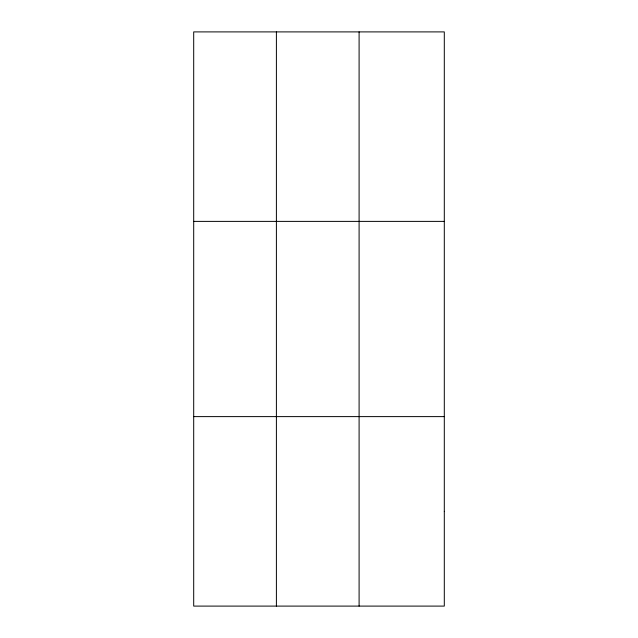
<?xml version="1.0" encoding="UTF-8"?>
<svg xmlns="http://www.w3.org/2000/svg" width="638" height="638" viewBox="0 0 638 638"><rect width="100%" height="100%" fill="white"/><g stroke="black" fill="none" stroke-linecap="round" stroke-linejoin="round"><path stroke-width="0.96" d="M276.398 606.1L276.398 31.9M359.098 606.1L359.098 31.9M193.697 221.386L444.303 221.386M193.697 416.614L444.303 416.614M444.303 511.357L444.303 606.1L193.697 606.1L193.697 31.9L444.303 31.9L444.303 511.357"/></g></svg>
